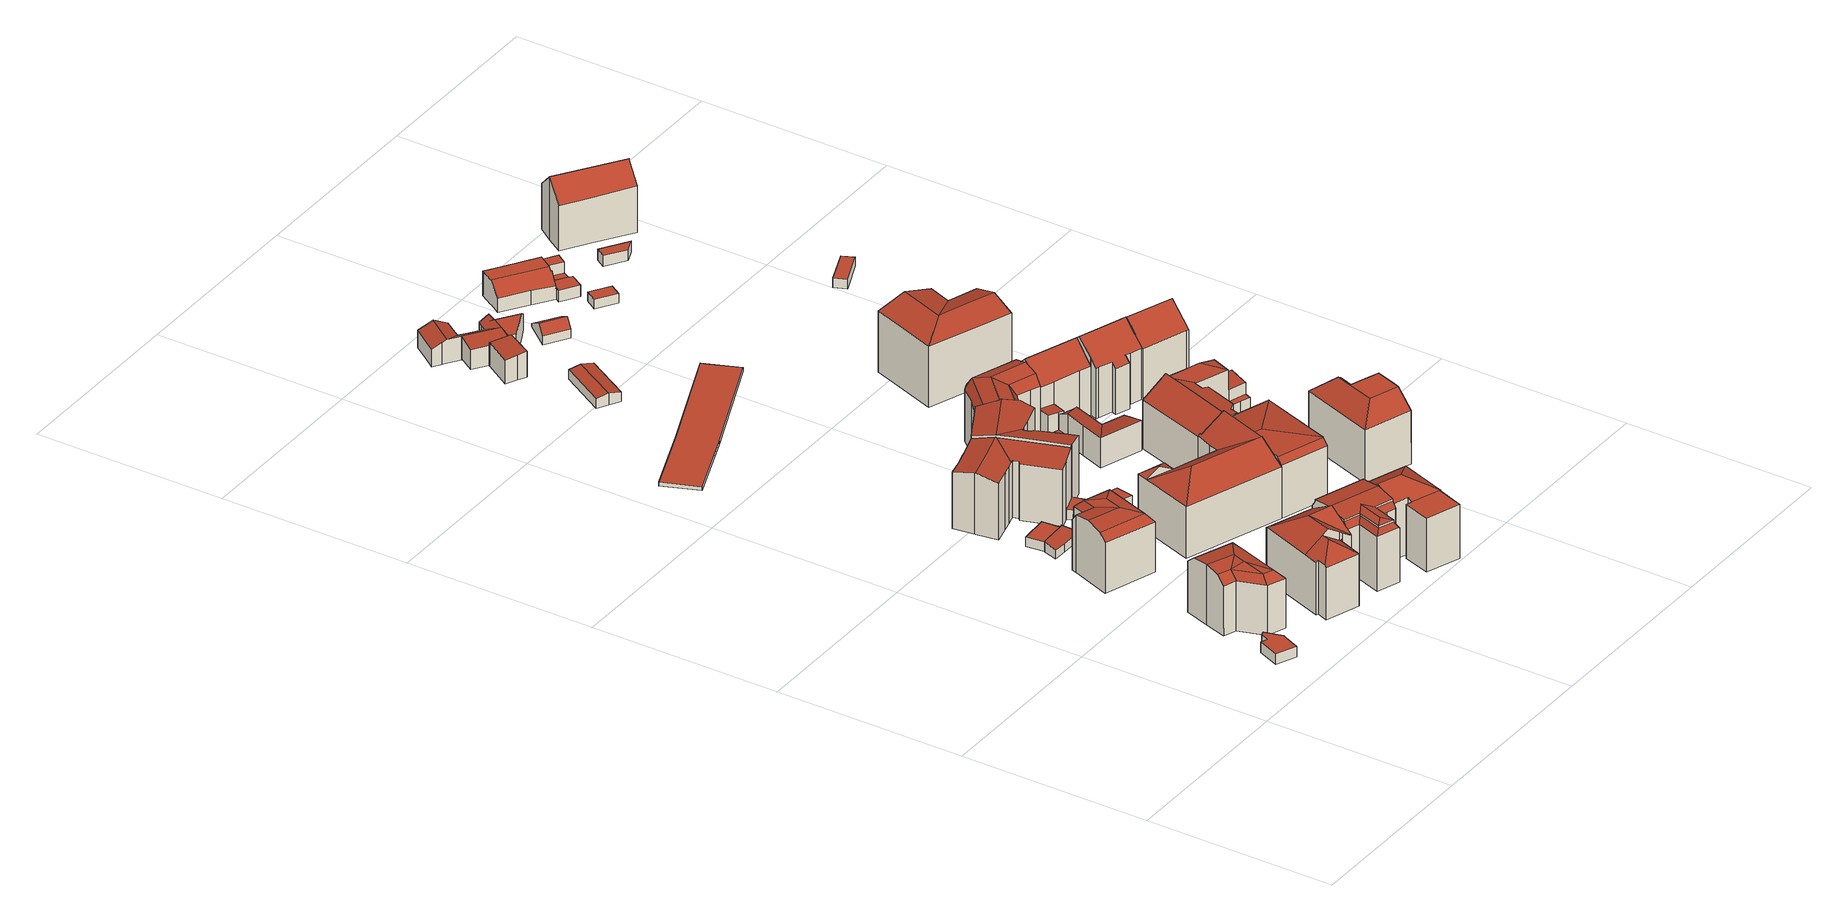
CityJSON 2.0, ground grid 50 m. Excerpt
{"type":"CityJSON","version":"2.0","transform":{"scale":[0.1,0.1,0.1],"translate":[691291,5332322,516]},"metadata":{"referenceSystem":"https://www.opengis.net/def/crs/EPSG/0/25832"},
"CityObjects":{
"building1":{"type":"Building","attributes":{"Gemeindeschluessel":"09162000","HoeheDach":"520.342","HoeheGrund":"517.500","Methode":"1000","NiedrigsteTraufeDesGebaeudes":"520.342","Geometrietyp2DReferenz":"3000","function":"31001_2000","roofType":"1000","measuredHeight":2.84},"geometry":[{"type":"MultiSurface","lod":"2","boundaries":[[[0,1,2,3]],[[3,2,4,5]],[[5,6,7,8,9,10,0,3]],[[8,11,12,9]],[[13,6,5,4]],[[9,12,14,10]],[[7,15,11,8]],[[10,14,1,0]],[[13,4,2,1,14,12,11,15]],[[15,7,6,13]]],"semantics":{"surfaces":[{"type":"WallSurface"},{"type":"GroundSurface"},{"type":"RoofSurface"}],"values":[0,0,1,0,0,0,0,0,2,0]}}]},
"building2":{"type":"Building","attributes":{"Gemeindeschluessel":"09162000","HoeheDach":"533.580","HoeheGrund":"517.290","Methode":"2000","NiedrigsteTraufeDesGebaeudes":"530.605","Geometrietyp2DReferenz":"3000","function":"31001_9998","roofType":"3400","measuredHeight":16.29,"storeysAboveGround":4},"geometry":[{"type":"MultiSurface","lod":"2","boundaries":[[[16,17,18,19,20,21,22]],[[23,17,16,24]],[[25,26,27]],[[28,23,27,29]],[[30,31,29,27]],[[29,31,32,19,18,28]],[[20,19,32,33,34]],[[35,36,37,38]],[[35,38,30,26]],[[35,26,25]],[[21,39,37,36,40,22]],[[34,39,21,20]],[[40,36,35,25,24]],[[40,24,16,22]],[[28,18,17,23]],[[26,30,27]],[[38,37,39,34,33]],[[30,38,33,32,31]],[[25,27,23,24]]],"semantics":{"surfaces":[{"type":"GroundSurface"},{"type":"WallSurface"},{"type":"RoofSurface"}],"values":[0,1,2,2,2,1,1,2,2,2,1,1,2,1,1,2,2,2,2]}}]},
"building3":{"type":"Building","attributes":{"Gemeindeschluessel":"09162000","HoeheDach":"533.600","HoeheGrund":"517.317","Methode":"2000","NiedrigsteTraufeDesGebaeudes":"530.758","Geometrietyp2DReferenz":"3000","function":"31001_1000","roofType":"3100","measuredHeight":16.28,"storeysAboveGround":4},"geometry":[{"type":"MultiSurface","lod":"2","boundaries":[[[41,42,43,44]],[[45,46,47]],[[48,47,49,50,51]],[[42,48,52,43]],[[53,50,49,54]],[[47,46,55,49]],[[42,45,47,48]],[[56,57,58,44,43,52]],[[41,46,45,42]],[[56,59,53,54,60,61,57]],[[48,51,62,52]],[[63,55,46,41]],[[60,55,63,61]],[[63,41,44,58]],[[53,59,62,51,50]],[[60,54,49,55]],[[61,63,58,57]],[[56,52,62,59]]],"semantics":{"surfaces":[{"type":"RoofSurface"},{"type":"WallSurface"},{"type":"GroundSurface"}],"values":[0,0,0,0,1,0,0,1,0,2,0,0,1,0,1,1,1,1]}}]},
"building4":{"type":"Building","attributes":{"Gemeindeschluessel":"09162000","HoeheDach":"535.590","HoeheGrund":"517.240","Methode":"2000","NiedrigsteTraufeDesGebaeudes":"531.170","Geometrietyp2DReferenz":"3000","function":"31001_1000","roofType":"3100","measuredHeight":18.35,"storeysAboveGround":4},"geometry":[{"type":"MultiSurface","lod":"2","boundaries":[[[64,65,66,67,68,69,70,71,72,73,74]],[[75,76,77,78]],[[71,70,79,80,81]],[[73,82,83,74]],[[84,85,86,87]],[[88,89,80,79]],[[90,65,64,76,75]],[[90,75,78,91,92,93]],[[85,93,92,86]],[[65,90,93,85,66]],[[78,77,83,82,94]],[[71,81,95,72]],[[96,89,88,87,86]],[[67,84,87,68]],[[64,74,83,77,76]],[[69,68,87,88]],[[73,72,95,97,94,82]],[[69,88,79,70]],[[89,96,97,95,81,80]],[[96,86,92,91]],[[96,91,78,94,97]],[[66,85,84,67]]],"semantics":{"surfaces":[{"type":"GroundSurface"},{"type":"RoofSurface"},{"type":"WallSurface"}],"values":[0,1,2,2,1,1,2,1,2,2,1,2,1,2,2,2,2,2,1,2,1,2]}}]},
"building5":{"type":"Building","attributes":{"Gemeindeschluessel":"09162000","HoeheDach":"520.030","HoeheGrund":"517.240","Methode":"1000","NiedrigsteTraufeDesGebaeudes":"519.347","Geometrietyp2DReferenz":"3000","function":"31001_2000","roofType":"1000","measuredHeight":2.79},"geometry":[{"type":"MultiSurface","lod":"2","boundaries":[[[98,99,100,101]],[[99,98,102,103]],[[103,102,104,105]],[[100,99,103,105,106,107,108]],[[108,109,101,100]],[[98,101,109,110,111,104,102]],[[106,111,110,107]],[[107,110,109,108]],[[105,104,111,106]]],"semantics":{"surfaces":[{"type":"WallSurface"},{"type":"GroundSurface"},{"type":"RoofSurface"}],"values":[0,0,0,1,0,2,0,0,0]}}]},
"building6":{"type":"Building","attributes":{"Gemeindeschluessel":"09162000","HoeheDach":"519.796","HoeheGrund":"517.260","Methode":"1000","NiedrigsteTraufeDesGebaeudes":"519.796","Geometrietyp2DReferenz":"3000","function":"31001_2000","roofType":"1000","measuredHeight":2.54},"geometry":[{"type":"MultiSurface","lod":"2","boundaries":[[[112,113,114,115]],[[116,117,115,114]],[[117,116,118,119]],[[119,118,120,121]],[[116,114,113,120,118]],[[121,120,113,112]],[[115,117,119,121,112]]],"semantics":{"surfaces":[{"type":"WallSurface"},{"type":"RoofSurface"},{"type":"GroundSurface"}],"values":[0,0,0,0,1,0,2]}}]},
"building7":{"type":"Building","attributes":{"Gemeindeschluessel":"09162000","HoeheDach":"533.653","HoeheGrund":"517.210","Methode":"1000","NiedrigsteTraufeDesGebaeudes":"532.366","Geometrietyp2DReferenz":"3000","function":"31001_1000","roofType":"3100","measuredHeight":16.44,"storeysAboveGround":4},"geometry":[{"type":"MultiSurface","lod":"2","boundaries":[[[122,123,124,125]],[[126,122,125,127,128,129,130,131,132,133,134,135,136,137,138,139,140,141,142,143,144,145,146]],[[147,148,149,150,151,152,153,154,155]],[[156,157,158,141,140,139]],[[153,152,159,160,146,145,144,143,142,161]],[[146,160,162,126]],[[136,163,164,137]],[[126,162,123,122]],[[141,158,161,142]],[[138,165,156,139]],[[128,127,166,167,168,129]],[[132,149,148,133]],[[133,148,147,134]],[[125,124,166,127]],[[137,164,165,138]],[[135,134,147,155,163,136]],[[132,131,130,129,168,151,150,149]],[[163,155,154,153,161,158,157,156,165,164]],[[168,167,166,124,123,162,160,159,152,151]]],"semantics":{"surfaces":[{"type":"WallSurface"},{"type":"GroundSurface"},{"type":"RoofSurface"}],"values":[0,1,2,0,0,0,0,0,0,0,0,0,0,0,0,0,0,2,2]}}]},
"building8":{"type":"Building","attributes":{"Gemeindeschluessel":"09162000","HoeheDach":"519.566","HoeheGrund":"517.400","Methode":"1000","NiedrigsteTraufeDesGebaeudes":"519.566","Geometrietyp2DReferenz":"3000","function":"31001_2000","roofType":"1000","measuredHeight":2.17},"geometry":[{"type":"MultiSurface","lod":"2","boundaries":[[[169,170,171,172]],[[172,171,173,174]],[[175,176,174,173]],[[177,178,176,175]],[[173,171,170,177,175]],[[172,174,176,178,169]],[[170,169,178,177]]],"semantics":{"surfaces":[{"type":"WallSurface"},{"type":"GroundSurface"},{"type":"RoofSurface"}],"values":[0,0,0,0,1,2,0]}}]},
"building9":{"type":"Building","attributes":{"Gemeindeschluessel":"09162000","HoeheDach":"535.000","HoeheGrund":"517.392","Methode":"2000","NiedrigsteTraufeDesGebaeudes":"531.934","Geometrietyp2DReferenz":"3000","function":"31001_1000","roofType":"3100","measuredHeight":17.61,"storeysAboveGround":4},"geometry":[{"type":"MultiSurface","lod":"2","boundaries":[[[179,180,181,182,183,184,185,186,187,188,189]],[[190,191,192,193]],[[191,194,192]],[[194,191,195,196]],[[197,198,195,199]],[[184,183,200,201,202,203]],[[187,204,205,188]],[[183,182,206,200]],[[206,207,208,197,199]],[[188,205,209,189]],[[210,211,212,196,195,198,213,214]],[[180,179,213,198,197,208]],[[193,192,212,215]],[[216,217,218,219]],[[201,190,193,202]],[[181,207,206,182]],[[194,196,212,192]],[[180,208,207,181]],[[215,212,211,220]],[[179,189,209,218,217,214,213]],[[221,215,220,222]],[[185,221,222,186]],[[184,203,221,185]],[[199,195,191,190]],[[202,193,215,221,203]],[[218,209,205,204,219]],[[216,210,214,217]],[[201,200,206,199,190]],[[186,222,220,211,210,216,219,204,187]]],"semantics":{"surfaces":[{"type":"GroundSurface"},{"type":"WallSurface"},{"type":"RoofSurface"}],"values":[0,1,2,2,1,1,1,1,2,1,2,1,1,1,2,1,2,1,1,1,2,1,1,1,2,2,2,2,1]}}]},
"building10":{"type":"Building","attributes":{"Gemeindeschluessel":"09162000","HoeheDach":"520.100","HoeheGrund":"517.420","Methode":"2000","NiedrigsteTraufeDesGebaeudes":"520.100","Geometrietyp2DReferenz":"3000","function":"51009_1610","roofType":"1000","measuredHeight":2.68},"geometry":[{"type":"MultiSurface","lod":"2","boundaries":[[[223,224,225,226]],[[223,226,227,228,229,230,231]],[[228,232,233,229]],[[230,234,235,231]],[[226,225,236,227]],[[229,233,234,230]],[[235,234,233,232,236,225,224]],[[227,236,232,228]],[[231,235,224,223]]],"semantics":{"surfaces":[{"type":"WallSurface"},{"type":"GroundSurface"},{"type":"RoofSurface"}],"values":[0,1,0,0,0,0,2,0,0]}}]},
"building11":{"type":"Building","attributes":{"Gemeindeschluessel":"09162000","HoeheDach":"520.264","HoeheGrund":"517.490","Methode":"3100","NiedrigsteTraufeDesGebaeudes":"520.264","Geometrietyp2DReferenz":"3000","function":"31001_2523","roofType":"1000","measuredHeight":2.77},"geometry":[{"type":"MultiSurface","lod":"2","boundaries":[[[237,238,239,240]],[[240,239,241,242,243]],[[244,245,243,242]],[[246,244,242,241]],[[245,244,246,238,237]],[[238,246,241,239]],[[245,237,240,243]]],"semantics":{"surfaces":[{"type":"WallSurface"},{"type":"GroundSurface"},{"type":"RoofSurface"}],"values":[0,1,0,0,2,0,0]}}]},
"building12":{"type":"Building","attributes":{"Gemeindeschluessel":"09162000","HoeheDach":"523.828","HoeheGrund":"522.828","Methode":"1000","NiedrigsteTraufeDesGebaeudes":"523.828","Geometrietyp2DReferenz":"3000","function":"53001_1800","roofType":"1000","measuredHeight":1},"geometry":[{"type":"MultiSurface","lod":"2","boundaries":[[[247,248,249,250]],[[251,252,253,254]],[[255,249,248,253,252,256,257]],[[250,258,259,260,251,254,247]],[[258,255,257,259]],[[250,249,255,258]],[[259,257,256,260]],[[260,256,252,251]],[[254,253,248,247]]],"semantics":{"surfaces":[{"type":"WallSurface"},{"type":"RoofSurface"},{"type":"GroundSurface"}],"values":[0,0,1,2,0,0,0,0,0]}}]},
"building13":{"type":"Building","attributes":{"Gemeindeschluessel":"09162000","HoeheDach":"520.071","HoeheGrund":"517.498","Methode":"1000","NiedrigsteTraufeDesGebaeudes":"520.071","Geometrietyp2DReferenz":"3000","function":"51009_1610","roofType":"1000","measuredHeight":2.57},"geometry":[{"type":"MultiSurface","lod":"2","boundaries":[[[261,262,263,242]],[[261,242,241,239,264,265]],[[241,266,267,239]],[[266,263,262,268,269,267]],[[263,266,241,242]],[[268,265,264,269]],[[261,265,268,262]],[[267,269,264,239]]],"semantics":{"surfaces":[{"type":"WallSurface"},{"type":"GroundSurface"},{"type":"RoofSurface"}],"values":[0,1,0,2,0,0,0,0]}}]},
"building14":{"type":"Building","attributes":{"Gemeindeschluessel":"09162000","HoeheDach":"535.770","HoeheGrund":"517.390","Methode":"2000","NiedrigsteTraufeDesGebaeudes":"520.409","Geometrietyp2DReferenz":"3000","function":"31001_9998","roofType":"3200","measuredHeight":18.38,"storeysAboveGround":4},"geometry":[{"type":"MultiSurface","lod":"2","boundaries":[[[270,271,272,273,274]],[[275,276,277,278,279,280]],[[281,282,283]],[[284,285,286,287]],[[288,279,278,289,290]],[[291,292,293,294]],[[275,280,287,286]],[[290,289,277,295]],[[296,297,274,273]],[[284,287,280,298,299,274,297,300]],[[280,279,288,298]],[[270,301,302,293,292,303,271]],[[289,278,277]],[[272,271,303,304]],[[297,296,305,300]],[[288,290,295]],[[298,288,301,299]],[[306,307,283,282,295,277,276]],[[308,307,306,309]],[[304,303,292,291]],[[299,301,270,274]],[[310,311,308,309]],[[308,311,312,281,283,307]],[[285,284,300,305]],[[306,276,275,286,285,305,296,273,272,304,291,294,310,309]],[[295,282,281,312,302,301,288]],[[294,293,302,312,311,310]]],"semantics":{"surfaces":[{"type":"WallSurface"},{"type":"RoofSurface"},{"type":"GroundSurface"}],"values":[0,0,1,0,1,0,0,1,0,1,0,1,1,0,0,0,0,0,0,0,0,0,1,0,2,1,0]}}]},
"building15":{"type":"Building","attributes":{"Gemeindeschluessel":"09162000","HoeheDach":"534.288","HoeheGrund":"517.180","Methode":"2000","NiedrigsteTraufeDesGebaeudes":"532.587","Geometrietyp2DReferenz":"3000","function":"31001_9998","roofType":"3100","measuredHeight":17.11,"storeysAboveGround":4},"geometry":[{"type":"MultiSurface","lod":"2","boundaries":[[[313,314,315,316,317,318]],[[319,320,321,322,323,324]],[[325,326,327,328,329,330]],[[331,332,327,326,325,333,323,322,321,334,335,336,337,338,339,146,340,144,142,318,317,316,341,342,343,344,345]],[[346,347,348,349,350,351,352,353,320,319,324,354,355]],[[321,320,353,334]],[[354,330,329,328,356,357,358,359,360,355]],[[332,356,328,327]],[[342,361,362,343]],[[355,360,359,362,361,363,315,314,313,364]],[[357,356,332,331,345,358]],[[338,337,336,351,350,349]],[[316,315,363,341]],[[341,363,361,342]],[[339,348,347,146]],[[359,358,345,344,343,362]],[[352,351,336,335,334,353]],[[323,333,325,330,354,324]],[[142,364,313,318]],[[338,349,348,339]],[[144,340,146,347,346,355,364,142]]],"semantics":{"surfaces":[{"type":"WallSurface"},{"type":"GroundSurface"},{"type":"RoofSurface"}],"values":[0,0,0,1,2,0,2,0,0,2,0,0,0,0,0,0,0,0,0,0,0]}}]},
"building16":{"type":"Building","attributes":{"Gemeindeschluessel":"09162000","HoeheDach":"535.419","HoeheGrund":"517.440","Methode":"2000","NiedrigsteTraufeDesGebaeudes":"531.877","Geometrietyp2DReferenz":"3000","function":"31001_1000","roofType":"3200","measuredHeight":17.98,"storeysAboveGround":5},"geometry":[{"type":"MultiSurface","lod":"2","boundaries":[[[365,366,367,368]],[[369,370,371,372,373,374]],[[189,375,376,377,378]],[[367,366,374,373,379,380,381]],[[382,383,378,377]],[[372,371,383,382]],[[383,384,189,378]],[[382,377,376,385,379,373,372]],[[386,381,380,387]],[[384,383,371,370]],[[387,380,379,388]],[[369,365,368,386,387,388,389,375,189,384,370]],[[388,379,385,389]],[[376,375,389,385]],[[368,367,381,386]],[[369,374,366,365]]],"semantics":{"surfaces":[{"type":"WallSurface"},{"type":"RoofSurface"},{"type":"GroundSurface"}],"values":[0,0,0,1,1,1,0,1,0,0,0,2,0,0,0,0]}}]},
"building17":{"type":"Building","attributes":{"Gemeindeschluessel":"09162000","HoeheDach":"520.090","HoeheGrund":"516.930","Methode":"2000","NiedrigsteTraufeDesGebaeudes":"519.400","Geometrietyp2DReferenz":"3000","function":"31001_2000","roofType":"3100","measuredHeight":3.16},"geometry":[{"type":"MultiSurface","lod":"2","boundaries":[[[390,391,392,393,394,395]],[[391,396,397,392]],[[392,397,398,393]],[[393,398,399,394]],[[400,401,399,396]],[[395,401,400,390]],[[390,400,396,391]],[[394,399,401,395]],[[396,399,398,397]]],"semantics":{"surfaces":[{"type":"GroundSurface"},{"type":"WallSurface"},{"type":"RoofSurface"}],"values":[0,1,1,1,2,1,1,1,2]}}]},
"building18":{"type":"Building","attributes":{"Gemeindeschluessel":"09162000","HoeheDach":"523.765","HoeheGrund":"516.930","Methode":"1000","NiedrigsteTraufeDesGebaeudes":"523.196","Geometrietyp2DReferenz":"3000","function":"31001_2000","roofType":"1000","measuredHeight":6.83},"geometry":[{"type":"MultiSurface","lod":"2","boundaries":[[[402,403,404,405,406,407,408,409,410,411]],[[412,413,414,415,416,417,418,419,420,421]],[[413,412,421,406,405,404]],[[408,407,420,419,418,409]],[[420,407,406,421]],[[415,402,411,416]],[[411,410,409,418,417,416]],[[414,413,404,403,402,415]]],"semantics":{"surfaces":[{"type":"RoofSurface"},{"type":"GroundSurface"},{"type":"WallSurface"}],"values":[0,1,2,2,2,2,2,2]}}]},
"building19":{"type":"Building","attributes":{"Gemeindeschluessel":"09162000","HoeheDach":"534.540","HoeheGrund":"517.400","Methode":"2000","NiedrigsteTraufeDesGebaeudes":"531.652","Geometrietyp2DReferenz":"3000","function":"31001_9998","roofType":"3200","measuredHeight":17.14,"storeysAboveGround":4},"geometry":[{"type":"MultiSurface","lod":"2","boundaries":[[[294,422,423,424]],[[425,426,427,309]],[[426,428,429,427]],[[430,431,432]],[[428,430,432,433,434,429]],[[424,423,435,436]],[[310,309,427,429,434]],[[294,310,434,433,422]],[[425,436,435,431,430,428,426]],[[432,431,435,423,422,433]],[[425,309,310,294,424,436]]],"semantics":{"surfaces":[{"type":"WallSurface"},{"type":"RoofSurface"},{"type":"GroundSurface"}],"values":[0,0,1,1,1,0,0,0,0,1,2]}}]},
"building20":{"type":"Building","attributes":{"Gemeindeschluessel":"09162000","HoeheDach":"534.300","HoeheGrund":"516.854","Methode":"2000","NiedrigsteTraufeDesGebaeudes":"530.573","Geometrietyp2DReferenz":"3000","function":"31001_9998","roofType":"3100","measuredHeight":17.45,"storeysAboveGround":3},"geometry":[{"type":"MultiSurface","lod":"2","boundaries":[[[437,438,439,440]],[[361,441,442,443,444]],[[445,446,447,448,449]],[[442,450,451,452,443]],[[449,448,453,450,442]],[[454,455,456,457,458]],[[459,460,461,462]],[[458,457,449,442,441]],[[437,463,361,444,438]],[[463,454,458,441,361]],[[443,464,461,460]],[[465,466,453,448,447]],[[467,468,469,452,451]],[[470,471,469,468]],[[456,445,449,457]],[[472,462,461,464,473]],[[474,445,456,455]],[[475,446,445,474]],[[467,466,465,475,474,455,454,463,437,440,459,462,472,470,468]],[[444,443,460,439,438]],[[452,469,471,473,464,443]],[[472,473,471,470]],[[465,447,446,475]],[[466,467,451,450,453]],[[459,440,439,460]]],"semantics":{"surfaces":[{"type":"WallSurface"},{"type":"RoofSurface"},{"type":"GroundSurface"}],"values":[0,1,1,1,1,0,0,1,0,0,1,0,0,0,1,0,0,0,2,1,1,0,0,0,0]}}]},
"building21":{"type":"Building","attributes":{"Gemeindeschluessel":"09162000","HoeheDach":"523.097","HoeheGrund":"517.010","Methode":"1000","NiedrigsteTraufeDesGebaeudes":"522.285","Geometrietyp2DReferenz":"3000","function":"31001_2000","roofType":"1000","measuredHeight":6.09},"geometry":[{"type":"MultiSurface","lod":"2","boundaries":[[[476,477,478,479]],[[477,480,481,482,483,484,485,486,478]],[[487,488,489,490,476,479,491,492,493]],[[488,482,481,489]],[[485,484,493,492,491,486]],[[490,489,481,480,477,476]],[[478,486,491,479]],[[488,487,493,484,483,482]]],"semantics":{"surfaces":[{"type":"WallSurface"},{"type":"RoofSurface"},{"type":"GroundSurface"}],"values":[0,1,2,0,0,0,0,0]}}]},
"building22":{"type":"Building","attributes":{"Gemeindeschluessel":"09162000","HoeheDach":"535.026","HoeheGrund":"517.440","Methode":"2000","NiedrigsteTraufeDesGebaeudes":"530.462","Geometrietyp2DReferenz":"3000","function":"31001_9998","roofType":"2100","measuredHeight":17.59,"storeysAboveGround":4},"geometry":[{"type":"MultiSurface","lod":"2","boundaries":[[[304,494,495,496,497,294,291]],[[498,495,494,499]],[[291,500,501,304]],[[499,501,500,502,503,504,498]],[[495,498,504,496]],[[497,503,502,294]],[[294,502,500,291]],[[499,494,304,501]],[[496,504,503,497]]],"semantics":{"surfaces":[{"type":"GroundSurface"},{"type":"WallSurface"},{"type":"RoofSurface"}],"values":[0,1,1,2,1,1,1,1,1]}}]},
"building23":{"type":"Building","attributes":{"Gemeindeschluessel":"09162000","HoeheDach":"519.236","HoeheGrund":"516.970","Methode":"1000","NiedrigsteTraufeDesGebaeudes":"519.236","Geometrietyp2DReferenz":"3000","function":"31001_2000","roofType":"1000","measuredHeight":2.27},"geometry":[{"type":"MultiSurface","lod":"2","boundaries":[[[505,506,507,508,509]],[[510,509,508,511]],[[512,506,505,513]],[[510,511,514,512,513]],[[511,508,507,514]],[[513,505,509,510]],[[514,507,506,512]]],"semantics":{"surfaces":[{"type":"RoofSurface"},{"type":"WallSurface"},{"type":"GroundSurface"}],"values":[0,1,1,2,1,1,1]}}]},
"building24":{"type":"Building","attributes":{"Gemeindeschluessel":"09162000","HoeheDach":"519.717","HoeheGrund":"516.910","Methode":"1000","NiedrigsteTraufeDesGebaeudes":"519.500","Geometrietyp2DReferenz":"3000","function":"31001_2000","roofType":"1000","measuredHeight":2.81},"geometry":[{"type":"MultiSurface","lod":"2","boundaries":[[[515,516,517,518]],[[517,519,520,518]],[[515,521,522,516]],[[518,520,521,515]],[[520,519,522,521]],[[516,522,519,517]]],"semantics":{"surfaces":[{"type":"GroundSurface"},{"type":"WallSurface"},{"type":"RoofSurface"}],"values":[0,1,1,1,2,1]}}]},
"building25":{"type":"Building","attributes":{"Gemeindeschluessel":"09162000","HoeheDach":"525.136","HoeheGrund":"516.980","Methode":"2000","NiedrigsteTraufeDesGebaeudes":"523.322","Geometrietyp2DReferenz":"3000","function":"31001_2000","roofType":"2100","measuredHeight":8.16,"storeysAboveGround":2},"geometry":[{"type":"MultiSurface","lod":"2","boundaries":[[[512,513,523,524]],[[525,526,527,528]],[[529,530,531,532]],[[525,532,533,523,534]],[[535,536,533,532,531]],[[525,534,537,526]],[[530,529,528,527]],[[529,532,525,528]],[[537,534,523,513]],[[538,539,536,535]],[[533,536,539,524,523]],[[526,537,513,512,538,535,531,530,527]],[[512,524,539,538]]],"semantics":{"surfaces":[{"type":"WallSurface"},{"type":"RoofSurface"},{"type":"GroundSurface"}],"values":[0,0,0,1,0,0,0,1,0,0,1,2,0]}}]},
"building26":{"type":"Building","attributes":{"Gemeindeschluessel":"09162000","HoeheDach":"523.196","HoeheGrund":"516.620","Methode":"1000","NiedrigsteTraufeDesGebaeudes":"519.101","Geometrietyp2DReferenz":"3000","function":"31001_1000","roofType":"3100","measuredHeight":6.58,"storeysAboveGround":1},"geometry":[{"type":"MultiSurface","lod":"2","boundaries":[[[540,541,542]],[[543,544,545,546]],[[541,540,547,548,549,550,551]],[[552,553,554,555]],[[556,557,558,554,553,559,560,561]],[[562,484,546,542,541,551,563,564]],[[565,566,543,546,484,567]],[[559,553,552,568,569,570]],[[571,572,573,574,484,562,575,576,577,578]],[[577,576,575,562,564,579,580,581,582,557,556]],[[583,561,560,559,570,584,585]],[[586,587,578,577,556,561,583,588]],[[589,564,563,590]],[[591,579,564,589]],[[546,545,542]],[[592,565,567,593]],[[585,584,570,569,594,595]],[[592,596,597,548,547,544,543,566,565]],[[544,547,540,542,545]],[[567,484,574,593]],[[581,580,598,599,600,582]],[[600,601,602,555,554,558,557,582]],[[598,580,579,591,603]],[[591,590,563,551,550,604,603]],[[589,590,591]],[[597,596,592,593,574,573,572,571,578,587,586,588,595,594,569,568,552,555,602,601,600,599,598,603,604,550,549,548]],[[588,583,585,595]]],"semantics":{"surfaces":[{"type":"WallSurface"},{"type":"RoofSurface"},{"type":"GroundSurface"}],"values":[0,0,0,0,1,1,1,0,0,1,1,0,0,0,0,0,0,0,1,0,0,0,0,0,1,2,0]}}]},
"building27":{"type":"Building","attributes":{"Gemeindeschluessel":"09162000","HoeheDach":"535.100","HoeheGrund":"516.878","Methode":"2000","NiedrigsteTraufeDesGebaeudes":"523.763","Geometrietyp2DReferenz":"3000","function":"31001_1000","roofType":"3100","measuredHeight":18.22,"storeysAboveGround":5},"geometry":[{"type":"MultiSurface","lod":"2","boundaries":[[[605,606,607,608]],[[609,610,611,612]],[[613,614,606,605]],[[615,616,617,618]],[[617,616,619,620,621,622]],[[468,623,610,609]],[[612,611,624,625]],[[466,465,621,620,626,627]],[[615,608,607,619,616]],[[628,625,624,629,630]],[[607,606,614,630,629,631,632,627,626]],[[629,624,611,610,623,631]],[[619,607,626,620]],[[628,630,614,613]],[[618,617,622,633]],[[628,613,605,608,615,618,633,465,466,467,468,609,612,625]],[[468,467,632,631,623]],[[633,622,621,465]],[[466,627,632,467]]],"semantics":{"surfaces":[{"type":"WallSurface"},{"type":"RoofSurface"},{"type":"GroundSurface"}],"values":[0,0,0,0,1,0,0,0,0,0,1,1,0,0,0,2,0,0,0]}}]},
"building28":{"type":"Building","attributes":{"Gemeindeschluessel":"09162000","HoeheDach":"534.032","HoeheGrund":"517.470","Methode":"2000","NiedrigsteTraufeDesGebaeudes":"524.687","Geometrietyp2DReferenz":"3000","function":"31001_9998","roofType":"1000","measuredHeight":16.56,"storeysAboveGround":4},"geometry":[{"type":"MultiSurface","lod":"2","boundaries":[[[634,635,636,637,638,639,640,641]],[[642,643,644,645]],[[636,646,647,648,649,637]],[[643,650,651,644]],[[652,653,654,655]],[[650,656,657,651]],[[658,659,660,661]],[[652,662,647,646,663,653]],[[655,654,664,665]],[[658,666,667,668,640,639,650,643,642,669,659]],[[663,646,636,635]],[[670,649,648,671]],[[652,655,665,634,641,672,673,674,661,660,675,645,644,651,657,670,671,662]],[[654,653,663,635,664]],[[668,667,673,672]],[[656,650,639,638,676]],[[656,676,677,649,670,657]],[[667,666,674,673]],[[640,668,672,641]],[[665,664,635,634]],[[660,659,669,675]],[[675,669,642,645]],[[649,677,638,637]],[[638,677,676]],[[674,666,658,661]],[[671,648,647,662]]],"semantics":{"surfaces":[{"type":"WallSurface"},{"type":"RoofSurface"},{"type":"GroundSurface"}],"values":[0,0,1,0,0,0,0,0,0,1,0,0,2,1,0,1,0,0,0,0,0,0,0,1,0,0]}}]},
"building29":{"type":"Building","attributes":{"Gemeindeschluessel":"09162000","HoeheDach":"521.300","HoeheGrund":"517.150","Methode":"2000","NiedrigsteTraufeDesGebaeudes":"517.901","Geometrietyp2DReferenz":"3000","function":"31001_2000","roofType":"3100","measuredHeight":4.15},"geometry":[{"type":"MultiSurface","lod":"2","boundaries":[[[678,679,680,681]],[[682,683,684,685,686,687,679,678]],[[684,683,682,688,689,690,691,685]],[[682,678,681,688]],[[681,680,692,693,691,690,689,688]],[[691,693,686,685]],[[679,687,686,693,692,680]]],"semantics":{"surfaces":[{"type":"RoofSurface"},{"type":"WallSurface"},{"type":"GroundSurface"}],"values":[0,1,2,1,1,1,0]}}]},
"building30":{"type":"Building","attributes":{"Gemeindeschluessel":"09162000","HoeheDach":"536.080","HoeheGrund":"517.430","Methode":"2000","NiedrigsteTraufeDesGebaeudes":"531.784","Geometrietyp2DReferenz":"3000","function":"31001_1000","roofType":"3200","measuredHeight":18.65,"storeysAboveGround":4},"geometry":[{"type":"MultiSurface","lod":"2","boundaries":[[[694,695,696,697]],[[698,699,700,701,702]],[[698,702,703,704]],[[705,706,707,708,709,710]],[[700,711,712]],[[712,713,701,700]],[[714,715,703,702]],[[712,711,695,694,716,713]],[[715,714,713,716]],[[697,696,708,707]],[[708,696,695,711,700,699,709]],[[698,710,709,699]],[[698,704,705,710]],[[705,704,703,715,716,694,697,707,706]],[[714,702,701,713]]],"semantics":{"surfaces":[{"type":"WallSurface"},{"type":"RoofSurface"},{"type":"GroundSurface"}],"values":[0,1,0,0,0,1,0,0,0,0,1,1,0,2,1]}}]},
"building31":{"type":"Building","attributes":{"Gemeindeschluessel":"09162000","HoeheDach":"520.347","HoeheGrund":"517.390","Methode":"1000","NiedrigsteTraufeDesGebaeudes":"519.886","Geometrietyp2DReferenz":"3000","function":"31001_2000","roofType":"3100","measuredHeight":2.96,"storeysAboveGround":1},"geometry":[{"type":"MultiSurface","lod":"2","boundaries":[[[717,718,719,720,721,722,723,724,725]],[[723,726,727,724]],[[717,728,729,730,718]],[[718,730,731,719]],[[719,731,732,720]],[[725,733,728,717]],[[721,734,735,736,722]],[[722,736,726,723]],[[734,732,731,730,729,735]],[[724,727,733,725]],[[735,729,728,733,727,726,736]],[[720,732,734,721]]],"semantics":{"surfaces":[{"type":"GroundSurface"},{"type":"WallSurface"},{"type":"RoofSurface"}],"values":[0,1,1,1,1,1,1,1,2,1,2,1]}}]},
"building32":{"type":"Building","attributes":{"Gemeindeschluessel":"09162000","HoeheDach":"520.261","HoeheGrund":"517.611","Methode":"3100","NiedrigsteTraufeDesGebaeudes":"520.261","Geometrietyp2DReferenz":"3000","function":"51009_1610","roofType":"1000","measuredHeight":2.65},"geometry":[{"type":"MultiSurface","lod":"2","boundaries":[[[737,738,739,740]],[[739,741,742,740]],[[738,730,741,739]],[[730,743,742,741]],[[737,743,730,738]],[[743,737,740,742]]],"semantics":{"surfaces":[{"type":"WallSurface"},{"type":"GroundSurface"},{"type":"RoofSurface"}],"values":[0,1,0,0,2,0]}}]},
"building33":{"type":"Building","attributes":{"Gemeindeschluessel":"09162000","HoeheDach":"535.635","HoeheGrund":"516.900","Methode":"1000","NiedrigsteTraufeDesGebaeudes":"533.274","Geometrietyp2DReferenz":"3000","function":"31001_9998","roofType":"3100","measuredHeight":18.73,"storeysAboveGround":4},"geometry":[{"type":"MultiSurface","lod":"2","boundaries":[[[744,745,746,747,748,749,750,751,752,753,754,755]],[[756,757,758,759,760,761]],[[762,763,751,750,749,764]],[[746,745,765,766,767,747]],[[753,752,751,763,768,760]],[[760,768,763,762,769,761]],[[759,758,755,754,753,760]],[[761,769,762,764,770,767]],[[745,744,755,758,757,765]],[[766,765,757,756,761,767]],[[767,770,764,749,748,747]]],"semantics":{"surfaces":[{"type":"GroundSurface"},{"type":"RoofSurface"},{"type":"WallSurface"}],"values":[0,1,2,2,2,1,2,1,2,1,2]}}]},
"building34":{"type":"Building","attributes":{"Gemeindeschluessel":"09162000","HoeheDach":"535.850","HoeheGrund":"516.930","Methode":"2000","NiedrigsteTraufeDesGebaeudes":"529.187","Geometrietyp2DReferenz":"3000","function":"31001_1000","roofType":"3100","measuredHeight":18.92,"storeysAboveGround":4},"geometry":[{"type":"MultiSurface","lod":"2","boundaries":[[[771,772,773,774]],[[775,776,777,778,779,780]],[[781,782,783,784,774,773]],[[785,780,779,625,786,628]],[[787,778,777,788]],[[789,790,791,792,793,794,795,796,771,774,784,783,797,798,799,800,801,613,628,786,625,787,788,802]],[[613,803,785,628]],[[625,779,778,787]],[[804,805,806,782,781,773,772,807,808,809,810,811,812,813,775,780,785,803,814,815]],[[793,810,809,794]],[[790,813,812,791]],[[797,806,805,798]],[[815,814,803,613,801,800]],[[783,782,806,797]],[[811,810,793,792,791,812]],[[813,790,789,802,776,775]],[[796,807,772,771]],[[788,777,776,802]],[[799,804,815,800]],[[809,808,807,796,795,794]],[[798,805,804,799]]],"semantics":{"surfaces":[{"type":"WallSurface"},{"type":"RoofSurface"},{"type":"GroundSurface"}],"values":[0,1,0,0,0,2,0,0,1,0,0,0,0,0,0,0,0,0,0,0,0]}}]},
"building35":{"type":"Building","attributes":{"Gemeindeschluessel":"09162000","HoeheDach":"523.510","HoeheGrund":"517.010","Methode":"2000","NiedrigsteTraufeDesGebaeudes":"520.030","Geometrietyp2DReferenz":"3000","function":"31001_1000","roofType":"1000","measuredHeight":6.5,"storeysAboveGround":1},"geometry":[{"type":"MultiSurface","lod":"2","boundaries":[[[816,817,818,819,820,821,822]],[[819,823,824,820]],[[825,826,827,828,829]],[[830,828,827,831]],[[832,833,834,835]],[[836,837,838,839]],[[831,827,826,840]],[[841,818,817,842]],[[823,819,818,841,843,835,834]],[[838,844,829,828,830,845,846,839]],[[837,824,823,834,833,825,829,844,838]],[[832,847,840,826,825,833]],[[848,822,821,849]],[[842,817,816,850]],[[851,849,821,820,824,837,836]],[[850,848,849,851,836,839,846,845,830,831,840,847,832,835,843,841,842]],[[850,816,822,848]]],"semantics":{"surfaces":[{"type":"RoofSurface"},{"type":"WallSurface"},{"type":"GroundSurface"}],"values":[0,1,0,1,1,1,1,1,1,1,0,1,1,1,1,2,1]}}]},
"building36":{"type":"Building","attributes":{"Gemeindeschluessel":"09162000","HoeheDach":"519.392","HoeheGrund":"516.892","Methode":"1000","NiedrigsteTraufeDesGebaeudes":"519.392","Geometrietyp2DReferenz":"3000","function":"31001_2463","roofType":"1000","measuredHeight":2.5,"storeysAboveGround":1},"geometry":[{"type":"MultiSurface","lod":"2","boundaries":[[[852,853,854,855]],[[854,856,857,855]],[[855,857,858,852]],[[853,859,856,854]],[[856,859,858,857]],[[852,858,859,853]]],"semantics":{"surfaces":[{"type":"GroundSurface"},{"type":"WallSurface"},{"type":"RoofSurface"}],"values":[0,1,1,1,2,1]}}]},
"building37":{"type":"Building","attributes":{"Gemeindeschluessel":"09162000","HoeheDach":"535.929","HoeheGrund":"516.990","Methode":"1000","NiedrigsteTraufeDesGebaeudes":"530.436","Geometrietyp2DReferenz":"3000","function":"31001_1000","roofType":"3100","measuredHeight":18.94,"storeysAboveGround":4},"geometry":[{"type":"MultiSurface","lod":"2","boundaries":[[[860,861,862,863]],[[864,865,866,867,868,869,810]],[[868,867,861,860,870,871]],[[865,872,873,874,875,866]],[[873,872,876,877,878,871,870,860,863,874]],[[872,865,864,876]],[[876,864,810,877]],[[877,810,869,878]],[[866,875,862,861,867]],[[878,869,868,871]],[[863,862,875,874]]],"semantics":{"surfaces":[{"type":"WallSurface"},{"type":"RoofSurface"},{"type":"GroundSurface"}],"values":[0,1,0,0,2,0,0,0,1,0,0]}}]},
"building38":{"type":"Building","attributes":{"Gemeindeschluessel":"09162000","HoeheDach":"522.941","HoeheGrund":"517.060","Methode":"2000","NiedrigsteTraufeDesGebaeudes":"520.025","Geometrietyp2DReferenz":"3000","function":"31001_2000","roofType":"1000","measuredHeight":5.88},"geometry":[{"type":"MultiSurface","lod":"2","boundaries":[[[879,880,881,882]],[[818,883,884,885,886]],[[887,888,889,890,891,892,893]],[[883,818,888,887,893,880,879]],[[889,886,885,890]],[[885,884,882,881,892,891,890]],[[892,881,880,893]],[[888,818,886,889]],[[883,879,882,884]]],"semantics":{"surfaces":[{"type":"RoofSurface"},{"type":"GroundSurface"},{"type":"WallSurface"}],"values":[0,0,1,2,2,2,2,2,2]}}]},
"building39":{"type":"Building","attributes":{"Gemeindeschluessel":"09162000","HoeheDach":"519.940","HoeheGrund":"516.990","Methode":"2000","NiedrigsteTraufeDesGebaeudes":"519.940","Geometrietyp2DReferenz":"3000","function":"31001_2000","roofType":"1000","measuredHeight":2.95},"geometry":[{"type":"MultiSurface","lod":"2","boundaries":[[[894,895,896,897]],[[898,897,896,899]],[[900,894,897,898]],[[901,899,896,895]],[[901,895,894,900]],[[901,900,898,899]]],"semantics":{"surfaces":[{"type":"WallSurface"},{"type":"RoofSurface"},{"type":"GroundSurface"}],"values":[0,0,1,2,0,0]}}]},
"building40":{"type":"Building","attributes":{"Gemeindeschluessel":"09162000","HoeheDach":"520.430","HoeheGrund":"517.870","Methode":"2000","NiedrigsteTraufeDesGebaeudes":"520.430","Geometrietyp2DReferenz":"3000","function":"31001_2000","roofType":"1000","measuredHeight":2.56},"geometry":[{"type":"MultiSurface","lod":"2","boundaries":[[[902,903,904,905]],[[905,906,907,908,902]],[[905,904,909,906]],[[909,910,911,908,907,906]],[[908,911,903,902]],[[904,903,911,910,909]]],"semantics":{"surfaces":[{"type":"WallSurface"},{"type":"GroundSurface"},{"type":"RoofSurface"}],"values":[0,1,0,0,0,2]}}]},
"building41":{"type":"Building","attributes":{"Gemeindeschluessel":"09162000","HoeheDach":"534.074","HoeheGrund":"517.110","Methode":"1000","NiedrigsteTraufeDesGebaeudes":"529.175","Geometrietyp2DReferenz":"3000","function":"31001_1000","roofType":"3100","measuredHeight":16.96,"storeysAboveGround":4},"geometry":[{"type":"MultiSurface","lod":"2","boundaries":[[[912,913,914,915]],[[916,917,918,919,920,921]],[[920,922,923,924,925,921]],[[926,927,918,917]],[[927,926,928,929,913,912]],[[930,914,913,929]],[[919,918,927,912,915,923,922,920]],[[923,915,914,930,924]],[[928,926,917,916,921,925,924,930,929]]],"semantics":{"surfaces":[{"type":"RoofSurface"},{"type":"WallSurface"},{"type":"GroundSurface"}],"values":[0,1,1,1,1,1,0,1,2]}}]}
},
"vertices":[
[274,125,15],[274,125,43],[255,83,43],[255,83,15],[203,106,43],[203,106,15],[226,162,15],[244,156,15],[254,178,15],[265,181,15],[278,133,15],[254,178,43],[265,181,43],[226,162,43],[278,133,43],[244,156,43],
[298,191,13],[275,260,13],[241,272,13],[260,330,13],[282,395,13],[407,352,13],[346,172,13],[275,260,147],[298,191,147],[305,207,168],[317,265,176],[281,279,168],[241,272,146],[248,292,168],[329,301,176],[260,328,176],[260,330,175],[276,376,168],[282,395,150],[332,197,168],[346,173,148],[406,351,146],[379,337,168],[407,352,146],[346,172,147],
[374,571,168],[353,626,176],[268,656,176],[252,613,168],[369,673,176],[415,693,168],[345,717,168],[333,682,168],[337,739,149],[324,700,149],[324,701,148],[284,699,168],[324,700,13],[337,739,13],[437,705,148],[284,699,13],[246,596,13],[246,596,148],[289,713,13],[437,705,13],[384,549,13],[289,713,148],[384,549,148],
[578,156,12],[572,141,12],[548,150,12],[543,147,12],[539,145,12],[516,84,12],[426,114,12],[437,143,12],[432,145,12],[495,321,12],[620,278,12],[573,142,152],[578,156,162],[597,210,196],[533,231,196],[426,114,152],[428,119,156],[437,143,156],[495,321,152],[620,278,152],[543,147,152],[548,150,152],[541,152,152],[539,145,152],[516,84,152],[486,147,185],[572,141,152],[509,163,196],[541,152,174],[548,150,169],[495,319,153],[432,145,152],[493,168,185],[446,184,152],
[407,769,33],[407,769,12],[399,813,12],[399,813,40],[344,769,34],[344,769,12],[308,770,35],[308,770,12],[320,807,12],[336,808,12],[393,811,12],[393,811,40],[336,808,40],[320,807,40],
[320,807,13],[320,807,38],[314,855,38],[314,855,13],[390,860,38],[390,860,13],[393,811,38],[393,811,13],[336,808,38],[336,808,13],
[433,831,12],[433,831,164],[400,926,164],[400,926,12],[459,839,12],[406,933,12],[402,946,12],[402,947,12],[394,945,12],[393,945,12],[375,940,12],[350,933,12],[305,921,12],[297,978,12],[296,982,12],[289,1037,12],[326,1045,12],[350,1052,12],[356,1054,12],[368,1057,12],[431,1078,12],[450,1023,12],[450,1022,12],[469,966,12],[507,856,12],[305,921,164],[350,933,164],[375,940,164],[393,945,164],[394,945,164],[450,1022,176],[450,1023,177],[374,1000,177],[297,978,177],[350,1052,164],[356,1054,164],[368,1057,164],[469,966,176],[507,856,176],[431,1078,164],[459,839,168],[296,982,176],[289,1037,164],[326,1045,164],[406,933,165],[402,946,165],[402,947,165],
[468,816,36],[468,816,14],[457,818,14],[457,818,36],[445,766,14],[445,766,36],[495,754,14],[495,754,36],[514,804,14],[514,804,36],
[715,123,14],[711,112,14],[686,120,14],[670,125,14],[649,61,14],[588,82,14],[610,145,14],[578,156,14],[620,278,14],[728,242,14],[752,234,14],[641,72,176],[641,72,181],[601,86,181],[601,86,176],[628,99,185],[664,138,181],[651,167,185],[714,121,176],[714,121,181],[664,138,176],[649,61,159],[647,61,161],[589,81,161],[588,82,160],[620,278,160],[728,242,160],[670,125,160],[686,120,161],[711,112,161],[752,234,160],[599,217,190],[581,166,181],[623,151,181],[715,123,181],[731,172,190],[623,151,176],[617,268,181],[749,224,181],[749,224,176],[617,268,176],[581,166,176],[610,145,160],[578,156,160],
[459,839,14],[459,839,41],[507,856,41],[507,856,14],[510,857,14],[511,856,14],[520,820,14],[515,804,14],[468,815,14],[511,856,41],[520,820,41],[515,804,41],[468,815,41],[510,857,41],
[500,756,43],[509,781,43],[509,781,15],[500,756,15],[549,767,15],[547,760,15],[540,741,15],[547,760,43],[540,741,43],[549,767,43],
[224,1624,68],[224,1624,78],[223,1624,78],[223,1624,68],[476,1840,68],[476,1840,78],[515,1748,78],[515,1748,68],[41,1552,78],[186,1717,78],[4,1645,78],[41,1552,68],[4,1645,68],[186,1717,68],
[589,744,15],[589,744,41],[547,760,41],[520,818,15],[597,791,15],[549,767,41],[509,781,41],[597,791,41],[520,818,41],
[717,619,153],[733,660,154],[733,660,14],[717,619,14],[717,619,50],[597,662,14],[526,688,14],[526,688,153],[595,663,154],[597,662,153],[597,662,50],[561,565,198],[516,657,153],[468,520,154],[632,663,44],[632,663,14],[627,651,14],[627,651,50],[587,633,153],[552,648,174],[551,646,174],[738,654,14],[738,654,158],[798,633,197],[798,633,14],[516,658,153],[658,640,14],[658,640,50],[587,633,63],[708,592,63],[662,652,44],[708,592,153],[752,500,197],[738,658,158],[738,658,14],[662,652,14],[468,520,14],[468,520,153],[728,431,153],[728,431,14],[751,497,14],[751,497,196],[752,499,198],
[474,1102,170],[484,1107,170],[496,1113,170],[496,1113,12],[484,1107,12],[474,1102,12],[515,990,172],[520,974,172],[520,974,12],[515,990,12],[514,992,12],[514,992,172],[523,995,12],[527,996,12],[549,1003,12],[549,1003,169],[527,996,170],[523,995,170],[614,1043,12],[614,1024,12],[522,995,12],[528,973,12],[547,926,12],[567,875,12],[564,874,12],[510,856,12],[510,857,12],[470,965,12],[541,1138,12],[574,1103,12],[581,1096,12],[583,1094,12],[613,1063,12],[470,965,183],[507,856,183],[510,857,182],[510,856,182],[564,874,170],[567,875,169],[547,926,170],[528,973,170],[522,995,170],[450,1022,183],[614,1024,166],[614,1043,170],[613,1063,174],[583,1094,183],[504,1051,183],[574,1103,180],[581,1096,182],[541,1138,170],[431,1078,170],
[831,69,14],[831,69,159],[807,0,159],[807,0,14],[834,69,14],[838,81,14],[838,81,159],[835,70,159],[834,70,159],[834,69,159],[715,124,14],[715,124,165],[732,173,194],[752,234,159],[755,97,159],[740,102,159],[717,31,159],[795,151,194],[876,191,159],[876,191,14],[759,109,165],[717,31,14],[740,102,14],[755,97,14],[759,109,14],
[334,1961,9],[306,1977,9],[279,1993,9],[349,2113,9],[376,2097,9],[404,2081,9],[306,1977,41],[279,1993,34],[349,2113,34],[376,2097,41],[334,1961,34],[404,2081,34],
[281,2208,75],[303,2197,78],[304,2196,78],[326,2233,78],[345,2266,77],[343,2267,77],[301,2292,72],[298,2294,72],[298,2293,72],[253,2222,72],[326,2233,9],[304,2196,9],[303,2197,9],[281,2208,9],[253,2222,9],[298,2293,9],[298,2294,9],[301,2292,9],[343,2267,9],[345,2266,9],
[798,633,173],[836,620,173],[836,620,14],[853,388,14],[853,388,157],[728,431,157],[858,403,172],[733,445,172],[858,403,173],[921,589,173],[796,529,185],[766,539,185],[751,497,180],[922,591,173],[922,591,14],
[541,1138,9],[541,1138,148],[583,1176,152],[583,1176,9],[580,1097,183],[648,1166,183],[638,1209,171],[554,1124,171],[662,1104,147],[698,1091,147],[725,1081,146],[731,1097,171],[658,1123,171],[744,1132,183],[744,1134,182],[756,1167,171],[742,1129,182],[581,1096,9],[613,1063,9],[613,1063,155],[606,1071,171],[581,1096,183],[618,1216,9],[618,1216,148],[630,1221,148],[630,1221,9],[574,1103,9],[640,1225,147],[725,1081,9],[742,1129,9],[744,1134,9],[762,1182,9],[762,1182,146],[734,1192,9],[734,1192,146],[641,1225,9],[641,1225,146],[662,1104,9],[698,1091,9],
[298,2294,10],[298,2294,63],[260,2320,63],[260,2320,10],[342,2267,63],[343,2267,63],[348,2274,64],[359,2291,68],[368,2307,70],[307,2350,71],[288,2362,71],[359,2291,10],[348,2274,10],[343,2267,10],[342,2267,10],[288,2362,10],[307,2350,10],[368,2307,10],
[804,856,14],[857,838,14],[867,834,14],[849,780,14],[857,838,182],[804,856,145],[738,654,147],[738,658,146],[798,633,190],[849,780,190],[867,834,190],
[732,1012,32],[743,1043,32],[714,1053,32],[710,1055,32],[698,1024,32],[698,1024,10],[710,1055,10],[743,1043,10],[732,1012,10],[714,1053,10],
[309,2387,9],[316,2398,9],[332,2387,9],[325,2376,9],[332,2387,35],[325,2376,37],[309,2387,37],[316,2398,35],
[732,1012,91],[743,1043,73],[689,895,91],[689,895,10],[802,857,10],[802,857,91],[821,916,74],[821,916,10],[761,939,10],[761,939,73],[791,1025,74],[712,957,91],[791,1025,10],[791,1025,73],[712,957,10],[756,1038,10],[756,1038,73],
[401,2362,49],[401,2362,70],[387,2339,70],[440,2299,70],[440,2299,72],[386,2336,72],[386,2336,70],[471,2314,49],[471,2314,6],[401,2362,6],[382,2376,6],[382,2376,53],[339,2433,6],[339,2433,54],[316,2398,53],[316,2398,6],[260,2382,69],[309,2388,53],[310,2389,53],[310,2453,70],[279,2410,70],[259,2383,70],[368,2308,70],[373,2364,52],[365,2350,52],[363,2264,70],[404,2282,70],[348,2274,70],[310,2453,6],[278,2475,6],[278,2475,53],[291,2360,6],[347,2322,6],[368,2308,6],[368,2307,6],[347,2322,70],[291,2360,70],[288,2362,70],[288,2362,6],[364,2351,52],[325,2376,53],[310,2387,53],[309,2387,53],[249,2390,64],[247,2432,53],[227,2404,53],[259,2383,6],[260,2382,6],[249,2390,6],[365,2350,31],[373,2364,31],[364,2351,31],[363,2264,6],[348,2274,6],[247,2432,6],[227,2404,6],[404,2282,6],[440,2299,6],[325,2376,6],[310,2387,6],[309,2387,6],[309,2388,6],[310,2389,6],[364,2351,6],[373,2364,6],
[836,1048,9],[836,1048,139],[768,1072,138],[768,1072,9],[871,1143,9],[871,1143,139],[898,1134,139],[898,1134,9],[866,1037,9],[866,1037,139],[756,1038,9],[756,1038,78],[743,1043,79],[743,1043,9],[768,1072,78],[727,1086,82],[725,1081,82],[715,1053,82],[762,1182,139],[900,1133,139],[900,1133,9],[727,1086,138],[742,1129,185],[867,1037,9],[883,1085,191],[867,1037,139],[745,1134,191],[744,1134,190],[715,1053,9],
[981,738,15],[981,738,87],[981,738,118],[980,738,118],[980,738,172],[895,768,172],[890,770,173],[890,770,15],[798,633,180],[849,780,180],[849,780,15],[798,633,15],[1028,722,118],[1031,731,119],[1047,773,124],[999,789,124],[867,834,180],[867,834,15],[1022,706,15],[1022,706,87],[995,715,87],[995,715,15],[927,813,180],[927,813,15],[867,652,171],[843,641,174],[843,641,15],[867,652,15],[1031,731,15],[1028,722,87],[976,721,87],[976,721,15],[898,740,170],[882,746,173],[888,764,173],[836,620,174],[999,789,15],[1047,773,15],[888,764,15],[882,746,15],[898,740,15],[836,620,15],[958,802,180],[999,789,172],
[494,2201,36],[511,2222,53],[451,2259,53],[434,2238,36],[494,2201,11],[511,2222,11],[532,2247,11],[540,2257,11],[540,2257,25],[532,2247,33],[434,2238,11],[451,2259,11],[472,2284,11],[487,2302,11],[472,2284,33],[487,2302,19],
[1081,433,14],[1081,433,201],[1117,421,201],[1117,421,14],[956,352,158],[1016,380,201],[1039,448,201],[1053,488,201],[1023,549,158],[1023,549,14],[956,352,14],[1080,309,14],[1099,366,14],[1101,374,14],[1101,374,201],[1094,353,201],[1080,309,158],[1081,434,201],[1081,434,158],[1110,519,158],[1100,523,158],[1100,523,14],[1110,519,14],
[991,705,14],[1018,696,14],[1017,694,14],[1046,684,14],[1013,591,14],[953,612,14],[964,645,14],[961,657,14],[979,709,14],[964,645,40],[961,657,39],[991,705,41],[1012,698,43],[1018,696,43],[1017,694,43],[1046,684,39],[979,709,39],[1013,591,39],[980,602,43],[953,612,40],
[995,715,43],[1022,706,43],[1022,706,16],[995,715,16],[1018,696,16],[991,705,16],[991,705,43],
[935,1342,9],[913,1281,9],[836,1309,9],[692,1361,9],[735,1482,9],[756,1540,9],[828,1515,9],[901,1490,9],[879,1431,9],[879,1430,9],[880,1430,9],[957,1403,9],[858,1369,196],[935,1342,196],[957,1403,173],[880,1430,173],[879,1430,173],[785,1395,196],[828,1515,196],[901,1490,173],[756,1540,173],[913,1281,173],[836,1309,173],[692,1361,173],[879,1431,173],[807,1456,196],[735,1482,173],
[952,986,9],[952,986,146],[940,991,146],[940,991,9],[1005,1032,199],[1025,1089,146],[1022,1090,146],[979,1105,146],[900,1133,146],[880,1076,199],[940,990,145],[935,976,132],[935,976,9],[940,990,9],[867,1037,163],[880,1076,9],[979,1105,9],[1022,1090,9],[1005,1032,9],[993,1000,9],[994,1000,9],[985,974,9],[985,973,9],[983,974,9],[983,975,9],[984,975,9],[898,989,9],[903,1002,9],[865,1015,9],[859,1017,9],[859,1019,9],[1025,1089,9],[866,1037,163],[865,1015,144],[903,1002,144],[898,989,132],[984,975,146],[983,975,145],[983,974,145],[985,973,145],[985,974,145],[994,1000,169],[993,1000,169],[859,1019,145],[859,1017,144],
[655,2279,40],[677,2314,40],[669,2321,40],[634,2343,40],[613,2319,40],[615,2318,40],[609,2308,40],[634,2343,69],[613,2319,47],[637,2352,75],[660,2388,75],[578,2441,75],[538,2467,75],[516,2432,75],[538,2467,10],[578,2441,10],[634,2348,10],[634,2348,72],[632,2344,69],[632,2344,10],[564,2354,10],[564,2354,49],[495,2399,48],[495,2399,10],[660,2388,10],[669,2321,10],[677,2314,10],[634,2343,10],[516,2431,74],[516,2432,10],[516,2431,10],[637,2352,10],[609,2308,10],[615,2318,10],[655,2279,10],[613,2319,10],
[648,2255,9],[699,2222,9],[680,2192,9],[629,2225,9],[680,2192,34],[629,2225,34],[648,2255,34],[699,2222,34],
[1028,1089,10],[1028,1089,145],[1116,1058,145],[1116,1058,10],[1104,931,145],[1109,929,145],[1129,987,199],[1007,1031,199],[996,999,170],[994,1000,170],[1007,1031,10],[996,999,10],[1109,929,10],[1129,987,10],[1149,1046,10],[1149,1046,144],[1104,931,10],[985,973,10],[994,1000,10],
[679,2338,69],[696,2365,69],[660,2388,69],[643,2362,69],[679,2338,40],[643,2362,40],[634,2348,40],[632,2344,40],[679,2338,11],[669,2321,11],[632,2344,11],[634,2348,11],[643,2362,11],[660,2388,11],[696,2365,11],
[875,2285,39],[875,2285,10],[806,2330,10],[806,2330,39],[789,2304,39],[789,2304,10],[841,2270,39],[841,2270,10],
[1089,1818,19],[1089,1818,44],[999,1780,44],[999,1780,19],[986,1812,19],[1013,1823,19],[1075,1848,19],[986,1812,44],[1013,1823,44],[1075,1848,44],
[978,2357,181],[1005,2397,134],[844,2507,134],[816,2466,181],[855,2380,11],[951,2317,11],[951,2317,135],[855,2380,133],[788,2424,132],[788,2424,11],[789,2425,133],[816,2466,180],[816,2466,11],[789,2425,11],[976,2355,11],[976,2355,178],[978,2357,11],[1005,2397,11],[844,2507,11]
]}
